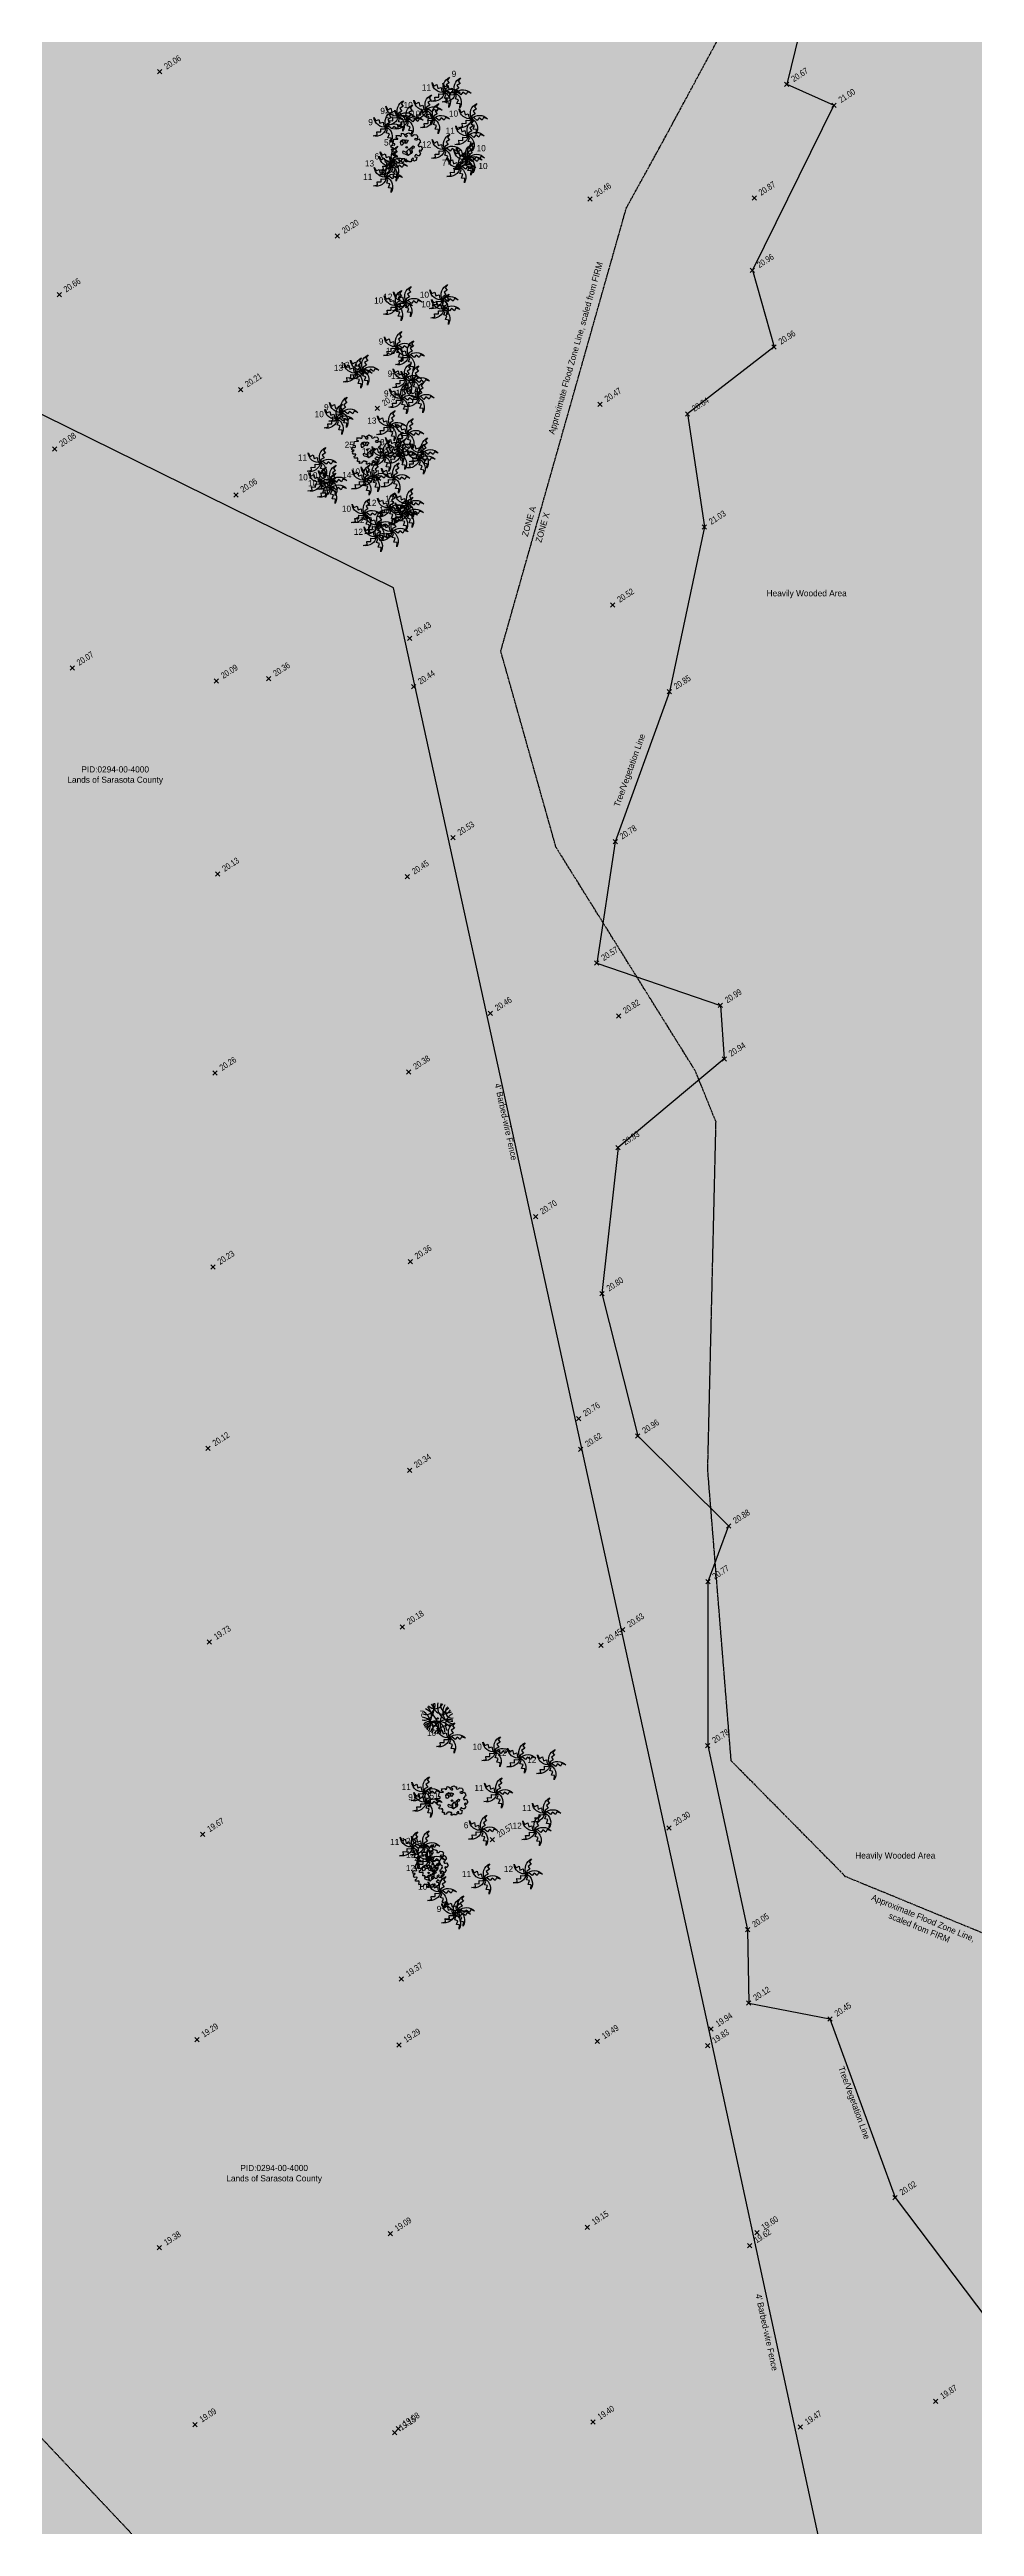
# Model space of a CAD drawing. Header units: inches. Extents: x -625442 to 34963, y -27993 to 66986.
# Drawn here: x -96166 to -93297, y 35544 to 43224 of the extents above; entities that cross this region are included whole.
import ezdxf
from ezdxf.enums import TextEntityAlignment as Align

# ---------------------------------------------------------------- set-up
doc = ezdxf.new("R2010")
doc.units = ezdxf.units.IN
doc.header["$LTSCALE"] = 0.5
doc.header["$MEASUREMENT"] = 0
doc.linetypes.add('DASHED2', pattern=[0.375, 0.25, -0.125])
doc.linetypes.add('PHANTOM', pattern=[20, 10, -2, 2, -2, 2, -2])
for name, color, linetype in [('FEMA FLOOD ZONE', 190, 'PHANTOM'), ('FENCE', 7, 'FEN_LINE'), ('I-DWG-PEN-01', 7, 'Continuous'), ('SPOT ELEVATION TEXT', 252, 'Continuous'), ('TEXT', 7, 'Continuous'), ('TOP OF BANK', 252, 'DASHED2'), ('TREE LINE', 73, 'Continuous'), ('Trees-Anno', 43, 'Continuous'), ('TreesMARK', 46, 'Continuous')]:
    doc.layers.add(name, color=color, linetype=linetype)
doc.styles.add('BLDG', font='IC-Romans.shx', dxfattribs={"width": 0.8})
doc.styles.get("Standard").update_dxf_attribs({"font": 'Arial.ttf'})
doc.styles.add('TXT', font='IC-Romans.shx')
doc.linetypes.add('FEN_LINE', pattern='A,0.5,-0.2,[" X ",Standard,S=0.1,R=0,X=-0.1,Y=-0.05],-0.25', length=0.95)

# ---------------------------------------------------------------- blocks, each defined once
blk = doc.blocks.new('SPT10')
at = {"color": 0, "linetype": 'Continuous'}
for p, q in [((-0.35, -0.35), (0.35, 0.35)), ((0.35, -0.35), (-0.35, 0.35))]:
    blk.add_line(p, q, dxfattribs=at)
blk = doc.blocks.new('TREE11')
at = {"linetype": 'Continuous'}
for p, q in [((-0.134, 0.178), (-0.184, 0.176)), ((-0.156, 0.177), (-0.179, 0.211)), ((-0.132, 0.24), (-0.134, 0.178)), ((-0.134, 0.178), (-0.103, 0.129)), ((-0.094, 0.242), (-0.047, 0.184)), ((-0.034, 0.247), (-0.058, 0.14)), ((0.006, -0.194), (-0.03, -0.231)), ((0.008, -0.119), (0.006, -0.244)), ((0.008, -0.167), (0.027, -0.23)), ((0.027, -0.23), (0.058, -0.256)), ((0.065, -0.059), (0.113, -0.104)), ((0.096, -0.089), (0.115, -0.156)), ((0.113, -0.104), (0.17, -0.108)), ((0.115, -0.156), (0.157, -0.173)), ((0.141, -0.107), (0.163, -0.133))]:
    blk.add_line(p, q, dxfattribs=at)
for points in [[(-0.04, 0.357), (-0.015, 0.344), (0.008, 0.351), (0.028, 0.361), (0.015, 0.389), (-0.027, 0.402), (-0.019, 0.434), (0.006, 0.451), (0.063, 0.474), (0.102, 0.449), (0.138, 0.447), (0.147, 0.41), (0.136, 0.393), (0.141, 0.378), (0.17, 0.37), (0.196, 0.378), (0.22, 0.391), (0.243, 0.415), (0.313, 0.402), (0.339, 0.381), (0.35, 0.351), (0.344, 0.329), (0.34, 0.28), (0.289, 0.282), (0.248, 0.275), (0.265, 0.252), (0.293, 0.244), (0.328, 0.244), (0.361, 0.265), (0.39, 0.275), (0.412, 0.246), (0.437, 0.224), (0.433, 0.195), (0.446, 0.154), (0.413, 0.148), (0.388, 0.092), (0.354, 0.079), (0.368, 0.058), (0.388, 0.027), (0.422, 0.031), (0.457, 0.043), (0.483, 0.016), (0.474, 0.001), (0.503, -0.026), (0.494, -0.071), (0.476, -0.084), (0.45, -0.136), (0.429, -0.087), (0.398, -0.104), (0.399, -0.119), (0.44, -0.196), (0.432, -0.226), (0.411, -0.238), (0.409, -0.268), (0.363, -0.268), (0.329, -0.255), (0.315, -0.23), (0.28, -0.238), (0.276, -0.273), (0.246, -0.282), (0.266, -0.303), (0.327, -0.315), (0.32, -0.365), (0.306, -0.423), (0.28, -0.423), (0.248, -0.44), (0.207, -0.421), (0.216, -0.36), (0.179, -0.362), (0.166, -0.381), (0.14, -0.4), (0.162, -0.419), (0.138, -0.464), (0.091, -0.464), (0.072, -0.441), (0.001, -0.467), (-0.033, -0.467), (-0.028, -0.422), (-0.003, -0.413), (-0.014, -0.379), (-0.063, -0.389), (-0.062, -0.374), (-0.141, -0.37), (-0.149, -0.404), (-0.177, -0.406), (-0.18, -0.435), (-0.24, -0.45), (-0.26, -0.42), (-0.236, -0.405), (-0.254, -0.38), (-0.315, -0.38), (-0.303, -0.291), (-0.316, -0.259), (-0.349, -0.272), (-0.418, -0.27), (-0.422, -0.212), (-0.383, -0.196), (-0.372, -0.151), (-0.384, -0.142), (-0.455, -0.151), (-0.484, -0.125), (-0.473, -0.106), (-0.49, -0.053), (-0.458, -0.053), (-0.439, -0.033), (-0.432, -0.017), (-0.493, -0.016), (-0.518, 0.028), (-0.497, 0.053), (-0.45, 0.082), (-0.409, 0.069), (-0.382, 0.08), (-0.388, 0.119), (-0.437, 0.131), (-0.412, 0.266), (-0.287, 0.27), (-0.282, 0.283), (-0.337, 0.3), (-0.331, 0.357), (-0.341, 0.379), (-0.305, 0.383), (-0.238, 0.387), (-0.216, 0.358), (-0.176, 0.368), (-0.17, 0.404), (-0.164, 0.459), (-0.113, 0.45), (-0.059, 0.418), (-0.073, 0.387)], [(-0.118, 0.258), (-0.067, 0.236), (-0.022, 0.249), (0.027, 0.23), (0.047, 0.196), (0.015, 0.181), (-0.022, 0.128), (-0.087, 0.145), (-0.114, 0.117), (-0.121, 0.09), (-0.174, 0.064), (-0.194, 0.1), (-0.201, 0.17), (-0.18, 0.224), (-0.136, 0.243)], [(0.014, -0.114), (0.079, -0.044), (0.118, -0.048), (0.163, 0.008), (0.206, 0.048), (0.241, 0.034), (0.227, -0.023), (0.185, -0.025), (0.166, -0.07), (0.171, -0.149), (0.145, -0.196), (0.088, -0.232), (0.048, -0.263), (-0.004, -0.237), (-0.053, -0.224), (-0.108, -0.207), (-0.126, -0.167), (-0.115, -0.115), (-0.029, -0.154)]]:
    blk.add_lwpolyline(points, close=True, dxfattribs=at)
blk.add_circle((0, 0), 0.0248, dxfattribs=at)
blk = doc.blocks.new('TR_PALM')
at = {"flags": 128}
blk.add_lwpolyline([(0, 0, -0.423359), (0.213, -0.004), (0.161, 0.014), (0.143, -0.022), (0.101, 0.009), (0.074, -0.024), (0.035, 0.008), (0, 0.001, -0.425081), (0.059, -0.206), (0.064, -0.148), (0.021, -0.143), (0.04, -0.091), (-0.001, -0.08), (0.016, -0.032), (0.001, 0, -0.432562), (-0.179, -0.119), (-0.124, -0.106), (-0.129, -0.064), (-0.075, -0.066), (-0.075, -0.022), (-0.024, -0.026), (0, 0, -0.439984), (-0.168, 0.13), (-0.142, 0.082), (-0.101, 0.103), (-0.088, 0.051), (-0.045, 0.066), (-0.035, 0.015), (-0.001, 0.001, -0.429715), (0.069, 0.202), (0.037, 0.16), (0.064, 0.129), (0.021, 0.1), (0.046, 0.063), (0.003, 0.038), (-0.001, 0.001)], format="xyb", dxfattribs=at)
blk = doc.blocks.new('TREE9')
at = {"xscale": 2.399999904, "yscale": 2.399999904, "zscale": 2.399999904}
blk.add_blockref('TR_PALM', (-0.001, -0.001), dxfattribs=at)
blk = doc.blocks.new('TREE20')
at = {"linetype": 'Continuous'}
blk.add_circle((0, 0), 0.025, dxfattribs=at)
for centre, radius, start, end in [((-0.44, 0.26), 0.313, 259.47137, 39.08009), ((-0.512, -0.329), 0.367, 337.89391, 87.59768), ((-0.373, 0.416), 0.291, 249.14999, 15.23848), ((-0.714, -0.187), 0.484, 332.601, 56.76991), ((-0.605, 0.076), 0.405, 298.84179, 47.05138), ((-0.733, -0.401), 0.785, 352.83883, 64.24448), ((-0.089, 0.6), 0.286, 223.45423, 333.34679), ((0.163, 0.449), 0.309, 174.74558, 325.40406), ((0.479, 0.398), 0.488, 167.87514, 271.59509), ((0.64, -0.16), 0.56, 119.21466, 213.27818), ((0.323, 0.413), 0.231, 161.06459, 302.49762), ((0.555, 0.215), 0.392, 144.76804, 256.97326), ((0.615, -0.193), 0.367, 111.93115, 212.77317), ((0.457, 0.217), 0.206, 129.60784, 282.38499), ((-0.252, -0.367), 0.269, 331.48078, 140.2154), ((-0.034, -0.686), 0.599, 42.05024, 132.03666), ((-0.161, -0.486), 0.266, 359.40667, 143.48869), ((-0.052, -0.411), 0.288, 354.24744, 171.91889), ((0.344, -0.652), 0.615, 75.75406, 159.94395), ((0.438, -0.924), 0.708, 89.08086, 141.75977)]:
    blk.add_arc(centre, radius, start, end, dxfattribs=at)

msp = doc.modelspace()

# ---------------------------------------------------------------- hatches: boundary and pattern name
at = {"layer": 'I-DWG-PEN-01', "true_color": 0xedee99}
h = msp.add_hatch(color=61, dxfattribs=at)
h.dxf.hatch_style = 1
h.paths.add_polyline_path([(-97249.07687, 28214.19198), (-97361.17318, 29846.59999), (-97353.79262, 30054.0043), (-97189.09289, 30230.14189), (-96943.49166, 30423.59989), (-96791.93745, 30461.4854), (-96616.41954, 30419.02713), (-95489.2004, 29687.93072), (-95124.24328, 29603.20213), (-94919.64439, 29647.40755), (-94633.9447, 29774.50197), (-94289.25745, 29973.43249), (-93644.29443, 30632.6096), (-93473.89909, 30806.76021), (-93155.68974, 30968.05738), (-93012.89219, 31040.44006), (-92881.55555, 31031.41971), (-92707.63901, 30951.52889), (-91987.93089, 30955.14334), (-91873.58553, 31068.12197), (-91786.02942, 31256.431), (-91692.75817, 31564.57164), (-91586.07812, 31917.01101), (-91508.03057, 32064.60802), (-91524.44289, 32820.87927), (-92436.49406, 32860.12059), (-92799.85691, 32974.11916), (-93378.69379, 33067.01031), (-94101.48367, 33430.59105), (-94586.6365, 33629.97762), (-95155.06087, 33736.5131), (-95917.3229, 33659.0843), (-96181.17982, 33514.69104), (-96553.93029, 33376.57454), (-96956.00374, 33376.57454), (-97170.84433, 33672.3527), (-97212.4801, 33976.10238), (-97184.06813, 34252.18438), (-96976.04585, 34780.13803), (-96193.40009, 36059.55906), (-96075.22567, 36308.87316), (-96226.23186, 37785.0924), (-96171.92742, 38668.83399), (-96104.6127, 39041.853), (-95933.2726, 39202.8826), (-95776.21677, 39202.8826), (-95688.76742, 39126.44292), (-95404.07838, 38816.08369), (-95308.32322, 38384.83593), (-95108.15124, 38122.16407), (-94875.50335, 37903.73152), (-94693.32372, 37851.61314), (-93741.12429, 37932.25582), (-93802.23279, 39520.04551), (-93836.60187, 40543.13307), (-93822.21084, 41161.6545), (-93556.01947, 43308.08218), (-93456.15056, 44733.83157), (-93527.43669, 45237.05102), (-93732.07829, 45655.24914), (-93870.30194, 45998.02136), (-93812.48159, 46691.40174), (-93709.3174, 47287.15489), (-93441.31826, 48135.24497), (-93217.73772, 48814.7345), (-93121.51282, 49466.72276), (-92813.17324, 50491.27705), (-92308.51921, 51848.68462), (-92075.76381, 52400.1257), (-91326.2495, 53479.54578), (-90704.36062, 54375.16489), (-90081.78118, 55552.96334), (-89795.76122, 56183.15702), (-89711.89895, 56718.00371), (-91785.54545, 56495.52223), (-93463.75175, 56643.70866), (-94754.95178, 56643.70866), (-95546.84267, 56705.7166), (-95551.07756, 56628.18469), (-95777.36309, 53063.52788), (-95514.22457, 53048.31343), (-94990.28286, 52910.85018), (-94571.53375, 52625.8137), (-94326.48769, 52459.01438), (-93968.69759, 52156.81601), (-93754.68972, 51784.78921), (-93693.50293, 51339.33324), (-93702.76955, 51037.94389), (-93843.86856, 50505.399), (-94019.37224, 50103.05146), (-94294.73059, 49736.09969), (-94671.74429, 49386.4067), (-94792.75848, 49344.98993), (-95764.01073, 49449.26368), (-96094.315, 49462.95591), (-96094.55606, 49460.22105), (-96307.95184, 46877.43979), (-96609.02474, 44896.58058), (-96914.01211, 43220.30303), (-97056.45627, 41917.44814), (-97272.12957, 40127.08882), (-97357.0879, 39427.21599), (-97705.87089, 37944.79637), (-98111.75584, 36104.40848), (-98391.13543, 34838.63486), (-98555.88498, 33891.39844), (-98780.92454, 32962.22505), (-99146.11653, 32085.3087), (-100362.58568, 29690.66082), (-100957.57866, 28706.15208), (-101657.25179, 27572.15349), (-102383.53624, 26393.5828), (-103138.23265, 25275.84462), (-104262.17075, 23661.92487), (-105388.55808, 22044.48814), (-106082.60507, 21047.87083), (-107148.46211, 19352.51021), (-108464.62225, 17372.48298), (-109055.33777, 16776.055), (-109717.89458, 15940.69409), (-110061.8265, 15467.53731), (-109922.99168, 15377.95787), (-109504.94006, 15293.56208), (-108989.76677, 15310.44185), (-108276.12252, 15559.41084), (-107122.10702, 15921.17049), (-106334.35821, 16074.2255), (-105204.52706, 16137.89288), (-103260.27884, 15962.70127), (-102540.24244, 15897.82049), (-101641.04587, 15966.96898), (-101265.07129, 16393.91513), (-100799.38407, 17145.3363), (-100402.64854, 17852.43804), (-100111.56674, 18371.23314), (-99962.42939, 18637.04065), (-99471.68691, 19217.76474), (-99103.29115, 19653.70886), (-98799.32257, 20346.20761), (-98706.64206, 20604.12182), (-98687.56789, 21042.61081), (-98796.58244, 21453.8666), (-99047.32231, 21835.16218), (-99391.86722, 22278.64299), (-99642.06619, 22479.21281), (-99974.74668, 22635.82064), (-100284.41394, 22865.14131), (-100428.39867, 23144.11203), (-100356.91325, 23418.86596), (-100256.05504, 23661.23464), (-100043.10764, 23943.12504), (-99672.52792, 24147.63286), (-99329.60573, 24180.7977), (-98895.41224, 24283.05007), (-98575.32212, 24439.97528), (-98162.42337, 24835.86733), (-97665.81893, 25234.54495), (-97428.39538, 25618.29638), (-97203.23482, 26065.48717), (-97124.43289, 26487.36446)])
h.paths.add_polyline_path([(-85830.51263, 66986.05302), (-90855.85068, 66986.05302), (-92291.58733, 65280.22816), (-93083.35246, 64339.51759), (-93478.64811, 63729.64608), (-94075.69796, 62742.663), (-94715.82127, 61530.19717), (-95028.18208, 60553.21316), (-95243.43547, 59384.90037), (-95354.63501, 58316.39949), (-94656.49207, 58859.61827), (-93988.71123, 59279.7854), (-93380.99265, 59579.90522), (-93177.6535, 59644.44463), (-92442.18784, 59644.44463), (-92174.34527, 59486.48407), (-91963.58286, 59326.32958), (-91629.8846, 59174.95084), (-90488.08226, 59042.9139), (-89987.10784, 59044.37447), (-89383.07599, 59185.64013), (-89065.61212, 59277.43431), (-88606.11689, 59428.33852), (-87385.67128, 59408.31264), (-87381.79744, 59435.41027), (-87276.19916, 60778.77909), (-87182.69634, 61968.27542), (-87067.79255, 62509.5785), (-86900.21746, 62893.50249), (-86518.74127, 63280.42466), (-85946.90774, 63580.98511), (-85830.51263, 63642.16335)])
at = {"layer": 'I-DWG-PEN-01', "true_color": 0xd7ebd2}
h = msp.add_hatch(color=254, dxfattribs=at)
h.dxf.hatch_style = 1
h.paths.add_polyline_path([(-104113.74812, 14011.76531), (-103506.62474, 14346.79558), (-102538.05122, 14704.73894), (-101928.13342, 14930.13848), (-101563.80973, 14944.41141), (-101538.18772, 15700.3961), (-101641.04587, 15966.96898), (-102540.24244, 15897.82049), (-103260.27884, 15962.70127), (-105204.52706, 16137.89288), (-106334.35821, 16074.2255), (-107122.10702, 15921.17049), (-108276.12252, 15559.41084), (-108989.76677, 15310.44185), (-109504.94006, 15293.56208), (-109922.99168, 15377.95787), (-110061.8265, 15467.53731), (-110515.39398, 14843.55183), (-111403.60955, 13698.36476), (-112077.51122, 12939.11382), (-113785.26824, 11364.78666), (-114639.1432, 10672.08111), (-110930.77601, 10672.08111), (-110670.89114, 10825.59524), (-109820.24029, 11328.07515), (-108609.82789, 12157.2425), (-107276.13091, 12764.84046), (-106178.43403, 13177.1809), (-104940.22887, 13602.28131)])
h.paths.add_polyline_path([(-91352.61882, 26917.82647), (-90949.40909, 27077.20571), (-90474.95098, 27657.65858), (-89573.93336, 28802.32326), (-90008.8652, 28856.84059), (-90811.21856, 29145.48845), (-91200.9365, 29438.72139), (-91649.55661, 30210.55975), (-91938.13877, 30761.62063), (-91987.93089, 30955.14334), (-92707.63901, 30951.52889), (-92881.55555, 31031.41971), (-93012.89219, 31040.44006), (-93155.68974, 30968.05738), (-93473.89909, 30806.76021), (-93644.29443, 30632.6096), (-94289.25745, 29973.43249), (-94633.9447, 29774.50197), (-94919.64439, 29647.40755), (-95124.24328, 29603.20213), (-95489.2004, 29687.93072), (-96616.41954, 30419.02713), (-96791.93745, 30461.4854), (-96943.49166, 30423.59989), (-97189.09289, 30230.14189), (-97353.79262, 30054.0043), (-97361.17318, 29846.59999), (-97249.07687, 28214.19198), (-97124.43289, 26487.36446), (-97203.23482, 26065.48717), (-97428.39538, 25618.29638), (-97664.19986, 25237.16188), (-97137.73499, 25138.92678), (-95973.19312, 25074.43667), (-95131.31781, 25177.03415), (-94295.07934, 25369.3767), (-93379.76137, 25775.53281), (-92643.73344, 26235.23091), (-91892.50704, 26704.42146)])
h.paths.add_polyline_path([(-91081.55927, 46743.50472), (-90745.29881, 47738.67193), (-90200.74843, 48666.92235), (-90023.25623, 49074.12778), (-89737.97646, 49728.62119), (-89616.69182, 50147.59891), (-89463.11631, 50535.34072), (-88505.99176, 51925.32459), (-87170.96386, 53966.77596), (-86476.41512, 55198.42643), (-85830.51263, 56314.35891), (-85830.51263, 63642.16335), (-85946.90774, 63580.98511), (-86518.74127, 63280.42466), (-86900.21746, 62893.50249), (-87067.79255, 62509.5785), (-87182.69634, 61968.27542), (-87276.19916, 60778.77909), (-87383.92975, 59408.28406), (-87385.67128, 59408.31264), (-87450.27227, 58956.42585), (-87559.02349, 58670.64675), (-87853.05745, 58260.09043), (-88515.08046, 57675.19297), (-89099.41099, 57177.41026), (-89426.07115, 56932.39349), (-89711.89895, 56718.00371), (-89795.76122, 56183.15702), (-90081.78118, 55552.96334), (-90704.36062, 54375.16489), (-91326.2495, 53479.54578), (-92075.76381, 52400.1257), (-92308.51921, 51848.68462), (-92813.17324, 50491.27705), (-93121.51282, 49466.72276), (-93217.73772, 48814.7345), (-93441.31826, 48135.24497), (-93709.3174, 47287.15489), (-93812.48159, 46691.40174), (-93870.30194, 45998.02136), (-93732.07829, 45655.24914), (-93527.43669, 45237.05102), (-93456.15056, 44733.83157), (-93556.01947, 43308.08218), (-93822.21084, 41161.6545), (-93836.60187, 40543.13307), (-93802.23279, 39520.04551), (-93741.12429, 37932.25582), (-93694.00113, 37661.16256), (-93498.40553, 37297.32297), (-93275.63635, 36861.60414), (-92977.75198, 36328.94524), (-92666.18829, 36150.53359), (-92557.89695, 36045.29617), (-92476.06583, 38198.71777), (-92247.60999, 40353.38196), (-91738.74969, 43594.04924), (-91331.45, 46003.94985)])
at = {"layer": 'I-DWG-PEN-01', "true_color": 0xadddf7}
h = msp.add_hatch(color=141, dxfattribs=at)
h.dxf.hatch_style = 1
h.paths.add_polyline_path([(-93896.47198, 17091.29513), (-94026.80974, 17239.35523), (-94208.41999, 17688.10211), (-94425.85125, 18476.43816), (-94610.72831, 18875.81833), (-94820.06728, 19204.56104), (-95056.60117, 19419.19118), (-95721.30737, 19476.27982), (-96353.32416, 19536.43135), (-96705.87595, 19880.14955), (-96766.06633, 20412.91014), (-96682.06883, 20921.03514), (-96551.11899, 21278.29907), (-96430.4393, 21608.10177), (-96369.35215, 22056.64221), (-96395.27309, 22700.40319), (-96508.47969, 22934.55384), (-96976.91415, 23365.67526), (-97277.04045, 23459.56169), (-98052.14195, 23475.20892), (-98509.42372, 23531.25606), (-98646.57267, 23647.32839), (-99034.93122, 24099.67124), (-99128.54527, 24228.14735), (-99329.60573, 24180.7977), (-99672.52792, 24147.63286), (-100043.10764, 23943.12504), (-100256.05504, 23661.23464), (-100356.91325, 23418.86596), (-100428.39867, 23144.11203), (-100284.41394, 22865.14131), (-99974.74668, 22635.82064), (-99642.06619, 22479.21281), (-99391.86722, 22278.64299), (-99047.32231, 21835.16218), (-98796.58244, 21453.8666), (-98687.56789, 21042.61081), (-98706.64206, 20604.12182), (-98799.32257, 20346.20761), (-99103.29115, 19653.70886), (-99471.68691, 19217.76474), (-99962.42939, 18637.04065), (-100111.56674, 18371.23314), (-100402.64854, 17852.43804), (-100799.38407, 17145.3363), (-101265.07129, 16393.91513), (-101641.04587, 15966.96898), (-101538.18772, 15700.3961), (-101563.80973, 14944.41141), (-101212.8095, 14879.32352), (-100731.54979, 14532.18499), (-99910.14362, 14221.20641), (-98810.11229, 13971.70126), (-97043.91572, 13920.8524), (-95352.82723, 13925.22179), (-93333.02255, 14158.99343), (-92151.94736, 14358.55564), (-91273.26887, 14700.6592), (-90725.52716, 15094.07691), (-90090.78447, 15782.89068), (-89861.68556, 15976.12772), (-89971.69905, 16064.8273), (-90361.26753, 16378.92116), (-90680.00538, 16485.09303), (-92163.52709, 16577.2693), (-93200.5425, 16670.73051), (-93453.59566, 16711.9499), (-93646.15914, 16876.88994)])
h.paths.add_polyline_path([(-92977.75198, 36328.94524), (-93275.63635, 36861.60414), (-93498.40553, 37297.32297), (-93694.00113, 37661.16256), (-93741.12429, 37932.25582), (-94693.32372, 37851.61314), (-94875.50335, 37903.73152), (-95108.15124, 38122.16407), (-95308.32322, 38384.83593), (-95404.07838, 38816.08369), (-95688.76742, 39126.44292), (-95776.21677, 39202.8826), (-95933.2726, 39202.8826), (-96104.6127, 39041.853), (-96171.92742, 38668.83399), (-96226.23186, 37785.0924), (-96075.22567, 36308.87316), (-96193.40009, 36059.55906), (-96976.04585, 34780.13803), (-97184.06813, 34252.18438), (-97212.4801, 33976.10238), (-97170.84433, 33672.3527), (-96956.00374, 33376.57454), (-96553.93029, 33376.57454), (-96181.17982, 33514.69104), (-95917.3229, 33659.0843), (-95155.06087, 33736.5131), (-94586.6365, 33629.97762), (-94101.48367, 33430.59105), (-93378.69379, 33067.01031), (-92799.85691, 32974.11916), (-92436.49406, 32860.12059), (-91524.44289, 32820.87927), (-90618.47696, 32878.00797), (-90458.681, 32983.33247), (-90054.08806, 33394.43727), (-89929.69318, 33527.1891), (-89872.84078, 34063.97088), (-89875.30334, 34341.63055), (-90007.47023, 34484.46155), (-90348.15048, 34615.90071), (-90586.22881, 34694.63602), (-90999.82505, 34867.4334), (-91662.62384, 35307.839), (-92284.60534, 35779.71161), (-92666.18829, 36150.53359)])
h.paths.add_polyline_path([(-93843.86856, 50505.399), (-93702.76955, 51037.94389), (-93693.50293, 51339.33324), (-93754.68972, 51784.78921), (-93968.69759, 52156.81601), (-94326.48769, 52459.01438), (-94571.53375, 52625.8137), (-94990.28286, 52910.85018), (-95514.22457, 53048.31343), (-95776.95059, 53063.50403), (-96094.315, 49462.95591), (-95764.01073, 49449.26368), (-94792.75848, 49344.98993), (-94671.74429, 49386.4067), (-94294.73059, 49736.09969), (-94019.37224, 50103.05146)])
h.paths.add_polyline_path([(-87853.05745, 58260.09043), (-87559.02349, 58670.64675), (-87450.27227, 58956.42585), (-87385.67128, 59408.31264), (-88606.11689, 59428.33852), (-89065.61212, 59277.43431), (-89383.07599, 59185.64013), (-89987.10784, 59044.37447), (-90488.08226, 59042.9139), (-91629.8846, 59174.95084), (-91963.58286, 59326.32958), (-92174.34527, 59486.48407), (-92442.18784, 59644.44463), (-93177.6535, 59644.44463), (-93380.99265, 59579.90522), (-93988.71123, 59279.7854), (-94656.49207, 58859.61827), (-95354.63501, 58316.39949), (-95474.06918, 58038.04651), (-95546.84267, 56705.7166), (-94754.95178, 56643.70866), (-93463.75175, 56643.70866), (-91785.54545, 56495.52223), (-89711.89895, 56718.00371), (-89426.07115, 56932.39349), (-89099.41099, 57177.41026), (-88515.08046, 57675.19297)])

# ---------------------------------------------------------------- linework, layer by layer
at = {"layer": 'FEMA FLOOD ZONE'}
msp.add_lwpolyline([(-93238.52313, 37370.41994), (-93696.23903, 37558.60941), (-94051.28982, 37917.88007), (-94124.01105, 38820.33405), (-94098.39791, 39899.1789), (-94162.56378, 40057.42924), (-94594.89268, 40751.32247), (-94766.00148, 41358.66129), (-94376.59712, 42732.51266), (-94256.82102, 42950.64126), (-92853.43188, 45552.35941)], dxfattribs=at)
at = {"layer": 'FENCE'}
for points in [[(-95098.9217, 41554.5855), (-97554.34276, 42763.95999)], [(-93167.98824, 32679.97527), (-94112.26424, 37048.47446), (-95098.9217, 41554.5855)]]:
    msp.add_lwpolyline(points, dxfattribs=at)
at = {"layer": 'TOP OF BANK'}
msp.add_lwpolyline([(-97147.22242, 43249.04301), (-97214.51502, 42669.28126), (-97260.07486, 42216.49218), (-97328.1875, 41597.11566), (-97333.87618, 41248.42889), (-97343.61526, 40787.83696), (-97330.05528, 40567.54929), (-97406.04393, 39884.59469), (-97452.26662, 39264.61154), (-97420.24953, 38641.51166), (-97425.43995, 38047.61921), (-97316.05855, 37510.12092), (-97022.33877, 36960.74134), (-96829.10914, 36305.77726), (-96470.02823, 36114.20339), (-95658.28989, 35253.11098), (-95296.67903, 35054.70003), (-94794.44457, 34678.80867), (-94317.23467, 34127.90182), (-93930.87423, 33629.78006), (-93557.32206, 33112.47878), (-93232.11382, 32620.60424)], dxfattribs=at)
at = {"layer": 'TREE LINE'}
msp.add_lwpolyline([(-93813.12565, 43383.61992), (-93878.84953, 43116.30817), (-93732.47215, 43051.59575), (-93985.3347, 42539.65408), (-93918.31572, 42302.13737), (-94186.84973, 42094.33157), (-94134.2886, 41743.75282), (-94243.03034, 41232.96947), (-94410.95513, 40767.93483), (-94468.20812, 40391.27479), (-94084.86689, 40260.05064), (-94072.86156, 40094.3983), (-94401.94524, 39819.60928), (-94452.10695, 39366.54434), (-94341.21789, 38925.36067), (-94059.40357, 38646.23425), (-94123.67521, 38473.27302), (-94124.07907, 37965.00511), (-94000.37954, 37394.02129), (-93996.89268, 37166.66889), (-93744.97228, 37117.64771), (-93543.04825, 36563.61945), (-93216.57089, 36132.667)], dxfattribs=at)

# ---------------------------------------------------------------- block references
at = {"layer": 'SPOT ELEVATION TEXT', "xscale": 19.2, "yscale": 19.2, "zscale": 19.2}
for p in [(-95824.01325, 43155.26095), (-93878.84953, 43116.30817), (-93732.47215, 43051.59575), (-94489.66777, 42760.262), (-93980.05396, 42763.94597), (-95272.74364, 42645.73665), (-93985.3347, 42539.65408), (-96135.71767, 42463.96317), (-93918.31572, 42302.13737), (-95573.15688, 42169.93081), (-95149.07385, 42111.18512), (-94458.14922, 42124.27891), (-94186.84973, 42094.33157), (-96149.59099, 41985.12154), (-95587.59821, 41843.37743), (-94134.2886, 41743.75282), (-94418.73329, 41502.07106), (-95048.28647, 41398.70528), (-96095.19572, 41306.51092), (-95647.92957, 41266.16327), (-95486.13649, 41273.04539), (-95036.67744, 41248.40319), (-94243.03034, 41232.96947), (-94914.35671, 40779.94765), (-94410.95513, 40767.93483), (-95644.07057, 40667.63691), (-95055.50731, 40659.13832), (-94468.20812, 40391.27479), (-94084.86689, 40260.05064), (-94798.127, 40235.84393), (-94400.64012, 40227.53308), (-94072.86156, 40094.3983), (-95652.52072, 40050.18093), (-95051.87458, 40054.09901), (-94401.94524, 39819.60928), (-94658.08141, 39605.3544), (-95658.50471, 39448.9102), (-95046.79834, 39466.15395), (-94452.10695, 39366.54434), (-94524.92943, 38978.5375), (-95674.30935, 38886.39314), (-94518.32227, 38883.81381), (-94341.21789, 38925.36067), (-95048.98826, 38818.89387), (-94059.40357, 38646.23425), (-94123.67521, 38473.27302), (-95071.12088, 38333.03462), (-94387.92776, 38324.6383), (-95669.84156, 38286.2036), (-94455.52417, 38276.08774), (-94124.07907, 37965.00511), (-94244.34329, 37709.79167), (-95690.53285, 37689.81531), (-94792.29876, 37673.10917), (-94000.37954, 37394.02129), (-95074.42527, 37241.37575), (-93996.89268, 37166.66889), (-93744.97228, 37117.64771), (-95708.55641, 37052.96585), (-95081.34931, 37036.94671), (-94466.46025, 37048.08268), (-94124.32138, 37034.54943), (-94113.59315, 37086.00525), (-93543.04825, 36563.61945), (-95824.76701, 36408.31453), (-95109.01004, 36451.53039), (-94497.92151, 36471.74857), (-93994.02934, 36415.02477), (-93971.71436, 36455.18631), (-94479.74388, 35867.60927), (-93416.57752, 35931.71838), (-95714.49831, 35859.55047), (-95095.4085, 35834.30856), (-95084.0706, 35846.6713), (-93836.89814, 35851.96155)]:
    msp.add_blockref('SPT10', p, dxfattribs=at)
at = {"layer": 'TreesMARK', "color": 46, "xscale": 96, "yscale": 96, "zscale": 96}
for name, p in [('TREE9', (-94940.52351, 43091.65119)), ('TREE9', (-94906.65604, 43089.58347)), ('TREE9', (-95120.7953, 42983.91703)), ('TREE9', (-95083.45438, 43018.5479)), ('TREE9', (-95056.03056, 43005.9118)), ('TREE9', (-94997.03978, 43036.94631)), ('TREE9', (-94974.10763, 43009.95494)), ('TREE9', (-94856.3353, 43010.19287)), ('TREE11', (-95057.7926, 42920.71675)), ('TREE9', (-94939.66438, 42914.93419)), ('TREE9', (-94866.74943, 42957.5191)), ('TREE9', (-94865.05453, 42889.4107)), ('TREE9', (-95119.51357, 42828.80241)), ('TREE9', (-95104.35802, 42863.18794)), ('TREE9', (-95101.60374, 42877.589)), ('TREE9', (-94892.35386, 42858.50402)), ('TREE9', (-94872.55752, 42882.46996)), ('TREE9', (-95088.67864, 42430.9225)), ('TREE9', (-95060.07726, 42442.75095)), ('TREE9', (-94946.79239, 42448.70106)), ('TREE9', (-94942.0473, 42419.60727)), ('TREE9', (-95088.40424, 42303.44471)), ('TREE9', (-95051.72223, 42274.82559)), ('TREE9', (-95213.48304, 42221.66008)), ('TREE9', (-95193.4371, 42230.78887)), ('TREE9', (-95061.04601, 42203.9583)), ('TREE9', (-95036.18117, 42197.01643)), ('TREE9', (-95072.19781, 42142.53179)), ('TREE9', (-95021.45476, 42145.1415)), ('TREE9', (-95273.02771, 42078.49018)), ('TREE9', (-95258.07448, 42099.77601)), ('TREE9', (-95109.87711, 42058.1123)), ('TREE11', (-95179.83385, 41983.5016)), ('TREE9', (-95084.54871, 41991.14734)), ('TREE9', (-95076.82759, 41969.5616)), ('TREE9', (-95053.69539, 42033.39086)), ('TREE9', (-95008.81992, 41973.9342)), ('TREE9', (-95324.84647, 41943.96727)), ('TREE9', (-95292.87581, 41888.7971)), ('TREE9', (-95187.4078, 41889.95444)), ('TREE9', (-95160.76292, 41900.44997)), ('TREE9', (-95126.27471, 41963.3922)), ('TREE9', (-95096.97275, 41896.23949)), ('TREE9', (-95018.87549, 41954.5924)), ('TREE9', (-95322.8573, 41882.87856)), ('TREE9', (-95293.64845, 41864.2621)), ('TREE9', (-95054.13477, 41816.50637)), ('TREE9', (-95188.5247, 41785.07944)), ('TREE9', (-95146.8089, 41750.75928)), ('TREE9', (-95109.65258, 41803.46444)), ('TREE9', (-95072.9299, 41781.74949)), ('TREE9', (-95054.91485, 41789.25719)), ('TREE9', (-95151.49432, 41713.95739)), ('TREE9', (-95102.41097, 41730.04648)), ('TREE9', (-94924.46177, 37989.72643)), ('TREE9', (-94782.97129, 37946.39096)), ('TREE9', (-94706.22666, 37927.25819)), ('TREE9', (-94613.54223, 37906.2457)), ('TREE9', (-95003.17915, 37822.05652)), ('TREE9', (-94777.45217, 37818.88459)), ('TREE9', (-94997.01631, 37790.19367)), ('TREE11', (-94917.04857, 37794.5656)), ('TREE9', (-94629.23527, 37756.63527)), ('TREE9', (-94824.67979, 37702.98399)), ('TREE9', (-94659.13061, 37701.75698)), ('TREE9', (-95038.94247, 37651.32916)), ('TREE9', (-95004.30997, 37654.42554)), ('TREE9', (-94989.02356, 37612.3254)), ('TREE11', (-94977.55944, 37597.8566)), ('TREE11', (-94989.95027, 37570.50166)), ('TREE9', (-94952.32011, 37512.52997)), ('TREE9', (-94815.94909, 37552.19826)), ('TREE9', (-94686.04804, 37567.6146)), ('TREE9', (-94908.58711, 37443.38419)), ('TREE9', (-94896.32648, 37453.31419))]:
    msp.add_blockref(name, p, dxfattribs=at)
at = {"layer": 'TreesMARK', "color": 7, "xscale": 96, "yscale": 96, "zscale": 96}
msp.add_blockref('TREE20', (-94961.91054, 38049.37108), dxfattribs=at)

# ---------------------------------------------------------------- texts
at = {"layer": 'SPOT ELEVATION TEXT', "style": 'BLDG', "width": 0.8}
for s, p in [('20.06', (-95778.90107, 43176.86077)), ('20.67', (-93833.73735, 43137.90798)), ('21.00', (-93687.35997, 43073.19557)), ('20.46', (-94444.5556, 42781.86182)), ('20.87', (-93934.94179, 42785.54579)), ('20.20', (-95227.63147, 42667.33646)), ('20.96', (-93940.22253, 42561.2539)), ('20.66', (-96090.6055, 42485.56298)), ('20.96', (-93873.20355, 42323.73718)), ('20.21', (-95528.0447, 42191.53063)), ('20.47', (-94413.03704, 42145.87872)), ('20.38', (-95103.96168, 42132.78493)), ('20.64', (-94141.73756, 42115.93138)), ('20.08', (-96104.47881, 42006.72136)), ('20.06', (-95542.48604, 41864.97724)), ('21.03', (-94089.17642, 41765.35263)), ('20.52', (-94373.62112, 41523.67087)), ('20.43', (-95003.1743, 41420.3051)), ('20.07', (-96050.08355, 41328.11073)), ('20.36', (-95441.02432, 41294.6452)), ('20.09', (-95602.81739, 41287.76309)), ('20.44', (-94991.56527, 41270.003)), ('20.85', (-94197.91817, 41254.56928)), ('20.53', (-94869.24453, 40801.54747)), ('20.78', (-94365.84295, 40789.53465)), ('20.13', (-95598.95839, 40689.23673)), ('20.45', (-95010.39514, 40680.73814)), ('20.57', (-94423.09594, 40412.8746)), ('20.46', (-94753.01482, 40257.44374)), ('20.82', (-94355.52795, 40249.13289)), ('20.99', (-94039.75471, 40281.65045)), ('20.26', (-95607.40855, 40071.78074)), ('20.38', (-95006.7624, 40075.69882)), ('20.94', (-94027.74938, 40115.99811)), ('20.93', (-94356.83307, 39841.20909)), ('20.70', (-94612.96923, 39626.95422)), ('20.23', (-95613.39253, 39470.51002)), ('20.36', (-95001.68617, 39487.75376)), ('20.80', (-94406.99477, 39388.14415)), ('20.76', (-94479.81725, 39000.13731)), ('20.96', (-94296.10572, 38946.96048)), ('20.12', (-95629.19718, 38907.99295)), ('20.34', (-95003.87609, 38840.49368)), ('20.62', (-94473.2101, 38905.41363)), ('20.88', (-94014.2914, 38667.83407)), ('20.77', (-94078.56304, 38494.87284)), ('19.73', (-95624.72939, 38307.80341)), ('20.18', (-95026.0087, 38354.63443)), ('20.45', (-94410.41199, 38297.68755)), ('20.63', (-94342.81558, 38346.23811)), ('20.78', (-94078.96689, 37986.60492)), ('19.67', (-95645.42067, 37711.41512)), ('20.57', (-94747.18659, 37694.70898)), ('20.30', (-94199.23112, 37731.39148)), ('20.05', (-93955.26736, 37415.6211)), ('19.37', (-95029.3131, 37262.97556)), ('20.12', (-93951.78051, 37188.2687)), ('19.29', (-95663.44424, 37074.56566)), ('19.49', (-94421.34808, 37069.68249)), ('19.94', (-94068.48098, 37107.60507)), ('20.45', (-93699.86011, 37139.24753)), ('19.29', (-95036.23714, 37058.54653)), ('19.83', (-94079.2092, 37056.14925)), ('20.02', (-93497.93607, 36585.21927)), ('19.09', (-95063.89786, 36473.1302)), ('19.15', (-94452.80934, 36493.34838)), ('19.60', (-93926.60218, 36476.78612)), ('19.38', (-95779.65484, 36429.91434)), ('19.62', (-93948.91716, 36436.62459)), ('19.87', (-93371.46535, 35953.31819)), ('19.09', (-95669.38613, 35881.15028)), ('19.15', (-95050.29633, 35855.90838)), ('19.08', (-95038.95843, 35868.27111)), ('19.40', (-94434.6317, 35889.20908)), ('19.47', (-93791.78597, 35873.56136))]:
    msp.add_text(s, height=19.2, rotation=33, dxfattribs=at).set_placement(p, align=Align.CENTER)
at = {"layer": 'TEXT', "char_height": 19.2, "style": 'TXT'}
for s, insert, attachment_point, rotation in [('Approximate Flood Zone Line, scaled from FIRM', (-94543.13936, 42301.21909), 2, 74.175151702), ('ZONE A', (-94687.93521, 41763.81089), 2, 74.175151702), ('ZONE X', (-94645.80852, 41744.85691), 2, 74.175151702), ('Tree/Vegetation Line', (-94416.30265, 40880.46819), 1, 70.1452638), ("4' Barbed-wire Fence", (-94766.53457, 40020.48584), 1, 282.350561994), ('Approximate Flood Zone Line, \\Pscaled from FIRM', (-93452.04661, 37439.60426), 2, 337.650030391), ('Tree/Vegetation Line', (-93701.53605, 36972.97118), 1, 290.025039596), ("4' Barbed-wire Fence", (-93957.62669, 36266.80572), 1, 282.350561994)]:
    msp.add_mtext(s, dxfattribs=dict(at, insert=insert, attachment_point=attachment_point, rotation=rotation))
at = {"layer": 'TEXT', "char_height": 19.2, "attachment_point": 2, "style": 'TXT'}
for s, insert in [('Heavily Wooded Area', (-93817.22462, 41547.91583)), ('PID:0294-00-4000\\PLands of Sarasota County', (-95962.09413, 41001.71829)), ('Heavily Wooded Area', (-93542.29052, 37634.05247)), ('PID:0294-00-4000\\PLands of Sarasota County', (-95468.98101, 36665.03865))]:
    msp.add_mtext(s, dxfattribs=dict(at, insert=insert))
at = {"layer": 'Trees-Anno', "char_height": 19.2, "attachment_point": 9, "style": 'TXT'}
for s, insert in [('11', (-94982.38443, 43097.06909)), ('9', (-94904.09763, 43138.77155)), ('9', (-95125.3153, 43023.9658)), ('10', (-95097.89148, 43011.3297)), ('10', (-95038.9007, 43042.36421)), ('10', (-95015.96855, 43015.37284)), ('10', (-94898.19621, 43015.61077)), ('9', (-95162.65622, 42989.33493)), ('50', (-95099.65351, 42926.13465)), ('12', (-94981.5253, 42920.35209)), ('11', (-94908.61034, 42962.937)), ('13', (-95158.86935, 42861.2274)), ('6', (-95143.46466, 42883.0069)), ('7', (-94934.21478, 42863.92192)), ('10', (-94812.59603, 42908.48875)), ('10', (-94806.9304, 42853.16149)), ('11', (-95164.53723, 42819.99079)), ('10', (-94988.65331, 42454.11896)), ('10', (-95130.53955, 42436.3404)), ('12', (-95101.93817, 42448.16885)), ('10', (-94983.90821, 42425.02517)), ('9', (-95130.26516, 42308.86261)), ('13', (-95255.34396, 42227.07798)), ('13', (-95235.29801, 42236.20677)), ('12', (-95093.58315, 42280.24349)), ('9', (-95114.05872, 42147.94969)), ('9', (-95102.90693, 42209.3762)), ('11', (-95078.04209, 42202.43433)), ('11', (-95063.31567, 42150.5594)), ('10', (-95314.88863, 42083.90809)), ('9', (-95299.9354, 42105.19391)), ('13', (-95151.73803, 42063.5302)), ('8', (-95126.40962, 41996.56524)), ('10', (-95095.5563, 42038.80876)), ('11', (-95366.70738, 41949.38517)), ('25', (-95221.69477, 41988.9195)), ('10', (-95168.13563, 41968.8101)), ('12', (-95118.6885, 41974.9795)), ('10', (-95060.7364, 41960.0103)), ('10', (-95050.68084, 41979.3521)), ('10', (-95364.71821, 41888.29646)), ('10', (-95335.50937, 41869.68)), ('10', (-95334.73672, 41894.215)), ('14', (-95229.26872, 41895.37234)), ('10', (-95202.62383, 41905.86787)), ('11', (-95138.83367, 41901.65739)), ('10', (-95230.38562, 41790.49734)), ('12', (-95151.51349, 41808.88234)), ('11', (-95114.79082, 41787.16739)), ('12', (-95096.77577, 41794.67509)), ('11', (-95095.99569, 41821.92427)), ('12', (-95193.35524, 41719.37529)), ('12', (-95188.66982, 41756.17718)), ('10', (-95144.27189, 41735.46438)), ('7', (-95003.77146, 38054.78898)), ('10', (-94966.32269, 37995.14433)), ('10', (-94824.8322, 37951.80886)), ('12', (-94748.08758, 37932.67609)), ('12', (-94655.40315, 37911.6636)), ('11', (-95045.04007, 37827.47442)), ('9', (-95038.87723, 37795.61157)), ('51', (-94958.90948, 37799.9835)), ('11', (-94819.31309, 37824.30249)), ('6', (-94866.5407, 37708.40189)), ('12', (-94700.99152, 37707.17488)), ('11', (-94671.09618, 37762.05317)), ('11', (-95080.80339, 37656.74706)), ('12', (-95046.17089, 37659.84344)), ('12', (-95030.88448, 37617.7433)), ('12', (-95031.81119, 37575.91956)), ('4', (-95019.42035, 37603.2745)), ('11', (-94857.81001, 37557.61616)), ('12', (-94727.90896, 37573.0325)), ('10', (-94994.18102, 37517.94787)), ('9', (-94950.44803, 37448.80209)), ('9', (-94938.1874, 37458.73209))]:
    msp.add_mtext(s, dxfattribs=dict(at, insert=insert))

doc.saveas('drawing.dxf')
